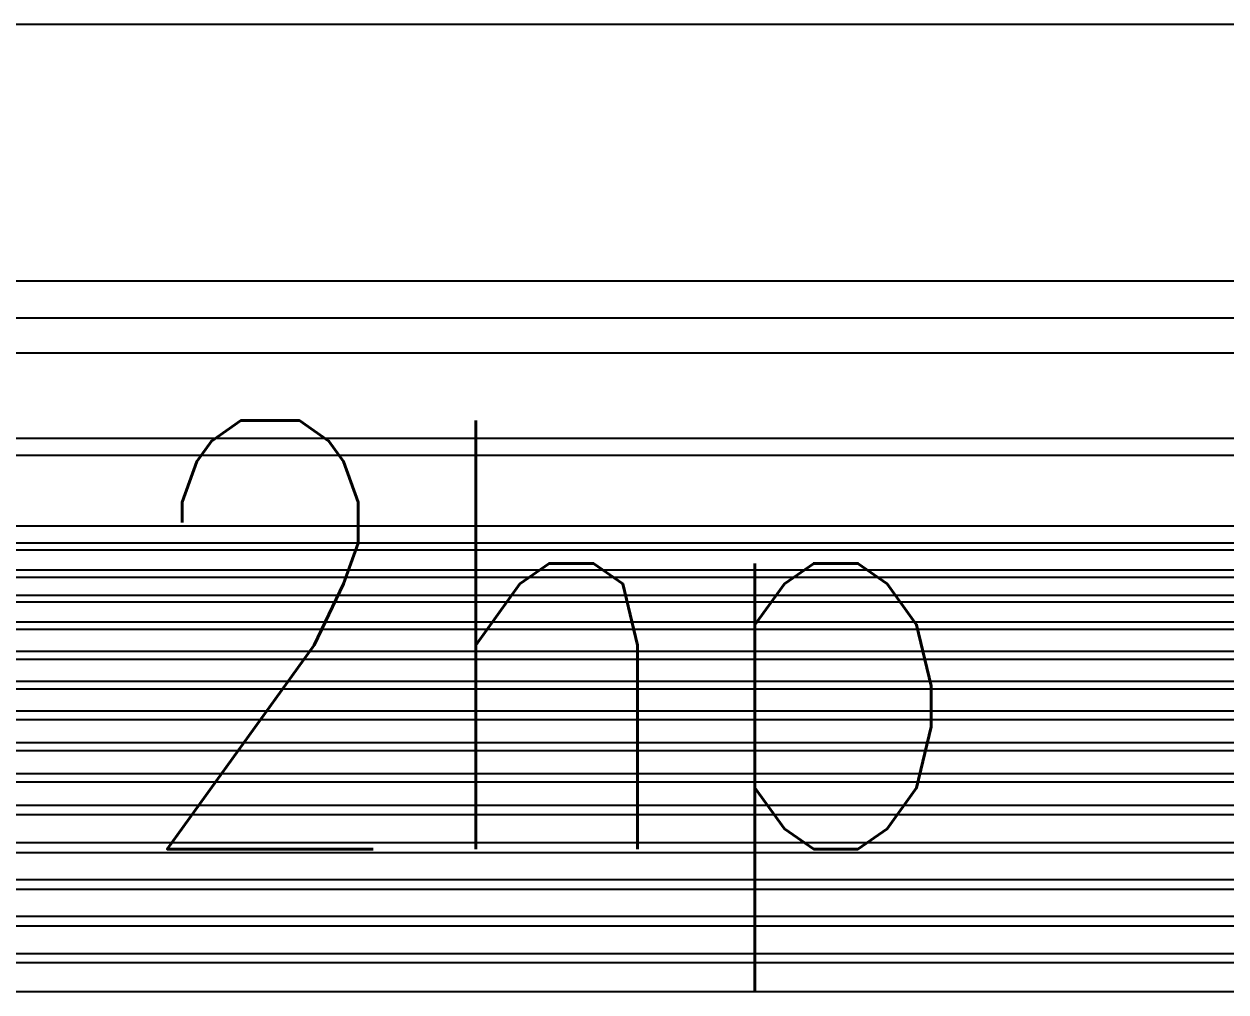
# Model space of a CAD drawing. Header units: millimetres. Extents: x 982 to 80582, y 687 to 58800.
# Drawn here: x 59763 to 60465, y 26293 to 26858 of the extents above; entities that cross this region are included whole.
import ezdxf
from ezdxf.enums import TextEntityAlignment as Align

# ---------------------------------------------------------------- set-up
doc = ezdxf.new("R2010")
doc.units = ezdxf.units.MM
for name, color, linetype in [('A-ROOMSYM', 3, 'Continuous'), ('A-WALL', 1, 'Continuous'), ('Edges', 7, 'Continuous')]:
    doc.layers.add(name, color=color, linetype=linetype)
doc.styles.add('style1', font='romans.shx', dxfattribs={"height": 750})

# ---------------------------------------------------------------- blocks, each defined once
blk = doc.blocks.new('air con')
at = {"layer": 'Edges'}
for p, q in [((71.402, 41.898), (152.402, 41.898)), ((71.402, 41.095), (152.402, 41.095)), ((71.402, 39.122), (152.402, 39.122)), ((152.402, 38.724), (71.402, 38.724)), ((152.402, 37.092), (71.402, 37.092)), ((152.402, 36.701), (71.402, 36.701)), ((152.402, 36.542), (71.402, 36.542)), ((152.402, 36.078), (71.402, 36.078)), ((152.402, 35.914), (71.402, 35.914)), ((152.402, 35.493), (71.402, 35.493)), ((152.402, 35.34), (71.402, 35.34)), ((152.402, 34.877), (71.402, 34.877)), ((152.402, 34.709), (71.402, 34.709)), ((152.402, 34.207), (71.402, 34.207)), ((152.402, 34.022), (71.402, 34.022)), ((152.402, 33.51), (71.402, 33.51)), ((152.402, 33.335), (71.402, 33.335)), ((152.402, 32.826), (71.402, 32.826)), ((152.402, 32.625), (71.402, 32.625)), ((152.402, 32.098), (71.402, 32.098)), ((152.402, 31.911), (71.402, 31.911)), ((152.402, 31.378), (71.402, 31.378)), ((152.402, 31.189), (71.402, 31.189)), ((152.402, 30.654), (71.402, 30.654)), ((152.402, 30.439), (71.402, 30.439)), ((152.402, 29.791), (71.402, 29.791)), ((152.402, 29.562), (71.402, 29.562)), ((152.402, 28.935), (71.402, 28.935)), ((152.402, 28.714), (71.402, 28.714)), ((152.402, 28.092), (71.402, 28.092)), ((152.402, 27.871), (71.402, 27.871)), ((152.402, 27.226), (71.402, 27.226)), ((152.402, 27.024), (71.402, 27.024)), ((152.402, 26.349), (71.402, 26.349))]:
    blk.add_line(p, q, dxfattribs=at)

msp = doc.modelspace()

# ---------------------------------------------------------------- linework, layer by layer
at = {"layer": 'A-WALL', "color": 8}
for p, q in [((53017.05, 26858.08), (61717.05, 26858.08)), ((61717.05, 26708.08), (53017.05, 26708.08))]:
    msp.add_line(p, q, dxfattribs=at)

# ---------------------------------------------------------------- block references
at = {"xscale": 25.2884805851763, "yscale": 25.2884805851763, "zscale": 25.2884805851763}
msp.add_blockref('air con', (57288.55, 25627.04), dxfattribs=at)

# ---------------------------------------------------------------- texts
at = {"layer": 'A-ROOMSYM', "color": 8, "style": 'style1', "width": 0.8}
msp.add_text('2hp', height=250, dxfattribs=at).set_placement((60069.85, 26376.71), align=Align.CENTER)

doc.saveas('drawing.dxf')
